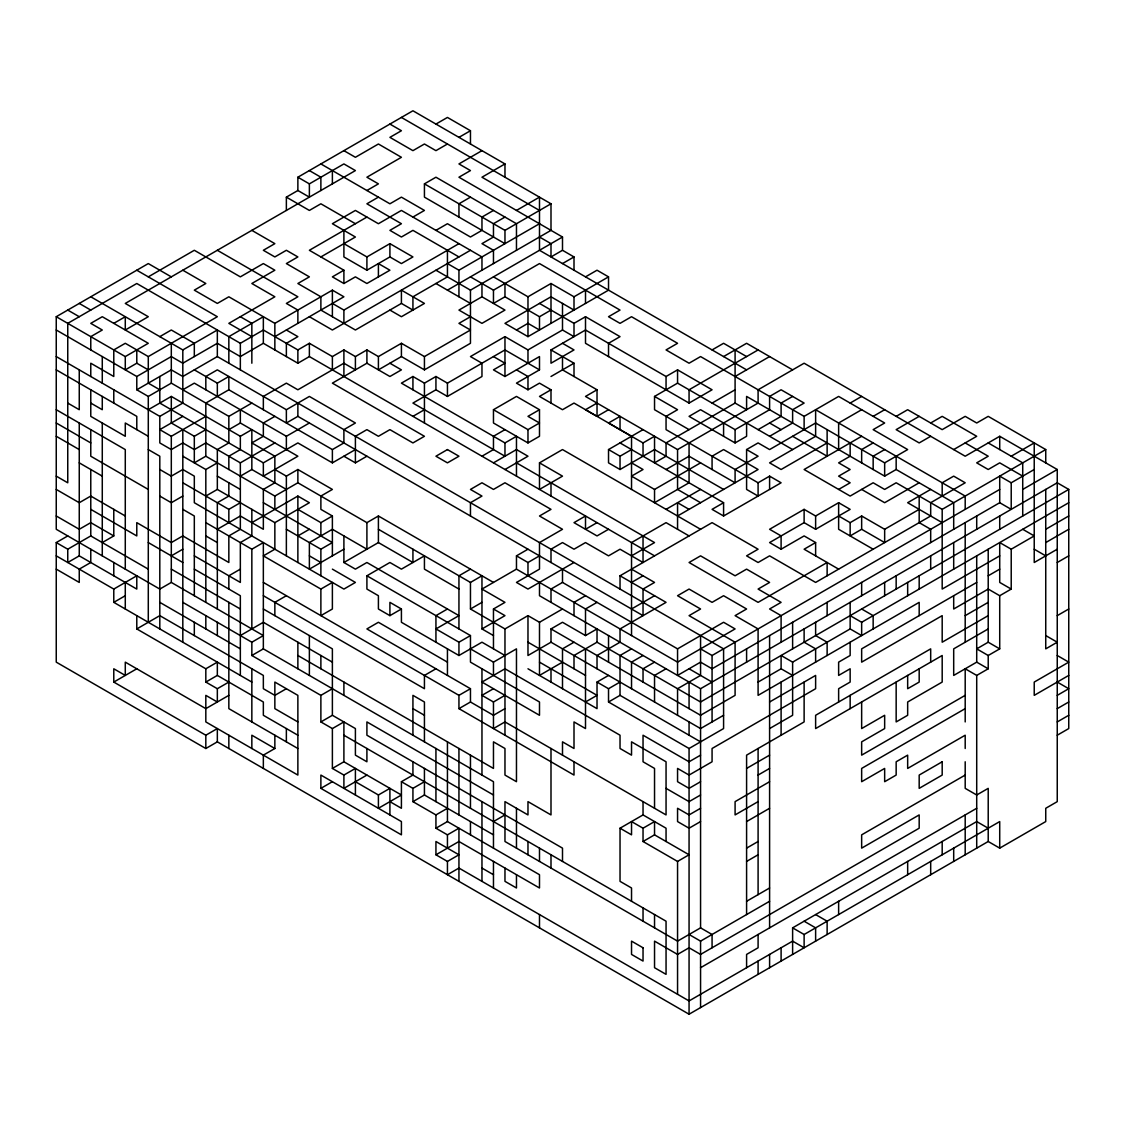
<?xml version="1.0" encoding="UTF-8"?>
<svg xmlns="http://www.w3.org/2000/svg" width="1125" height="1125" viewBox="0 0 1125 1125"><rect width="100%" height="100%" fill="white"/><g stroke="black" fill="none" stroke-linecap="round" stroke-linejoin="round"><path stroke-width="1.5" d="M182.812 602.353L251.845 642.22L263.348 635.569L171.309 582.427L159.806 589.078L56.25 529.284L56.25 316.716L148.289 263.573L171.309 276.863M113.78 323.353L125.283 316.716L125.283 330.005L148.289 316.716L125.283 303.427L355.402 170.578L343.898 163.927L309.375 183.867L309.375 197.142L297.872 190.505L297.872 177.216L412.931 110.784L504.97 163.927L504.97 177.216M148.289 276.863L194.316 250.284L240.342 276.863L263.348 263.573L274.852 270.211L251.845 283.5L274.852 296.789L228.839 323.353L251.845 336.642M286.369 210.431L286.369 197.142L297.872 190.505M435.938 124.073L447.441 117.436L470.461 130.725L470.461 144M366.905 190.505L378.408 183.867L366.905 177.216L401.414 157.289L378.408 144L355.402 157.289L343.898 150.652M447.441 144L435.938 150.652L424.434 144L412.931 150.652L389.911 137.363L401.414 130.725L389.911 124.073M458.944 137.363L470.461 130.725M378.408 197.142L366.905 203.794L401.414 223.72L389.911 230.358L401.414 237.009L412.931 230.358L458.944 256.936M56.25 316.716L125.283 356.569L148.289 343.294L102.277 316.716L90.773 323.353L102.277 330.005L90.773 336.642L90.773 349.931M159.806 336.642L171.309 330.005L194.316 343.294L194.316 356.569M366.905 217.069L309.375 250.284L343.898 270.211L343.898 283.5L355.402 276.863L366.905 283.5L389.911 270.211L378.408 263.573L378.408 276.863M424.434 183.867L504.97 230.358L504.97 243.647L424.434 197.142L424.434 183.867L435.938 177.216L516.473 223.72L516.473 250.284M481.964 150.652L458.944 163.927L470.461 170.578L458.944 177.216L562.5 237.009L562.5 250.284L574.003 256.936L574.003 270.211M148.289 369.858L136.786 363.22L125.283 369.858L125.283 356.569M90.773 376.495L90.773 363.22L113.78 376.495L113.78 349.931L125.283 343.294L148.289 356.569L217.336 316.716L136.786 270.211M320.878 256.936L355.402 237.009L332.381 223.72L355.402 210.431L378.408 223.72L401.414 210.431L481.964 256.936L481.964 270.211M56.25 330.005L136.786 376.495L171.309 356.569L182.812 363.22L217.336 343.294L240.342 356.569L263.348 343.294L297.872 363.22L309.375 356.569L654.539 555.848M90.773 296.789L182.812 349.931L217.336 330.005L217.336 356.569L182.812 376.495L171.309 369.858L136.786 389.784L136.786 376.495M412.931 217.069L424.434 210.431L401.414 197.142L389.911 203.794L320.878 163.927M504.97 163.927L481.964 177.216L539.494 210.431M343.898 270.211L332.381 276.863L343.898 283.5M343.898 243.647L366.905 256.936L389.911 243.647L412.931 256.936L401.414 263.573L389.911 256.936L389.911 243.647M470.461 197.142L458.944 203.794L458.944 217.069M136.786 389.784L148.289 396.436L171.309 383.147L228.839 416.362L251.845 403.073M56.25 476.142L67.753 482.794L67.753 323.353L136.786 283.5L240.342 343.294L263.348 330.005L297.872 349.931L309.375 343.294L332.381 356.569L343.898 349.931L355.402 356.569L366.905 349.931L378.408 356.569L401.414 343.294L424.434 356.569L470.461 330.005L458.944 323.353L470.461 316.716M182.812 270.211L205.819 283.5L194.316 290.152L217.336 303.427L228.839 296.789L274.852 323.353L332.381 290.152L343.898 296.789L274.852 336.642M343.898 230.358L343.898 256.936L366.905 270.211L389.911 256.936M435.938 230.358L447.441 223.72L470.461 237.009L481.964 230.358L481.964 217.069L493.467 210.431M148.289 409.711L171.309 396.436L240.342 436.289L251.845 429.637L251.845 469.505L286.369 489.431M182.812 389.784L194.316 383.147L286.369 436.289L309.375 423M56.25 356.569L159.806 416.362L182.812 403.073L182.812 349.931M194.316 369.858L217.336 383.147L228.839 376.495L228.839 389.784L332.381 449.578L343.898 442.927L343.898 429.637L355.402 423L309.375 396.436L286.369 409.711L217.336 369.858L205.819 376.495L205.819 389.784M332.381 303.427L343.898 310.078L458.944 243.647M504.97 217.069L493.467 223.72L493.467 237.009L481.964 243.647L493.467 250.284L493.467 263.573M516.473 210.431L539.494 197.142L539.494 250.284L746.592 369.858M182.812 416.362L159.806 429.637L171.309 436.289L205.819 416.362M228.839 389.784L205.819 403.073L205.819 456.216L274.852 496.069L297.872 482.78L366.905 522.647L378.408 515.995L493.467 582.427M470.461 250.284L332.381 330.005L309.375 316.716M504.97 230.358L550.997 203.794L550.997 230.358M447.441 250.284L447.441 276.863L412.931 296.789L412.931 310.078L401.414 303.427L355.402 330.005L320.878 310.078L320.878 296.789L297.872 283.5L309.375 276.863L286.369 263.573L297.872 256.936L286.369 250.284L274.852 256.936L263.348 250.284L274.852 243.647L251.845 230.358M447.441 263.573L458.944 270.211L539.494 223.72M171.309 396.436L171.309 423L194.316 436.289L205.819 429.637M447.441 290.152L550.997 230.358M228.839 429.637L240.342 423L297.872 456.216L263.348 476.142L263.348 462.853L297.872 442.927L332.381 462.853L355.402 449.578M435.938 270.211L470.461 290.152L562.5 237.009M608.527 409.711L597.023 416.362L597.023 389.784L585.506 396.436L677.559 449.564L758.095 403.073L758.095 389.784L804.122 363.22L965.194 456.216L999.717 436.289L1057.247 469.505L1057.247 801.647L1045.744 808.284L1045.744 821.573L999.717 848.138L988.214 841.5L689.062 1014.216L217.336 741.853L205.819 748.505L56.25 662.147L56.25 542.573L67.753 535.936M205.819 456.216L194.316 462.853L194.316 436.289M274.852 416.362L263.348 423L263.348 436.289L251.845 442.927L274.852 456.216L274.852 482.78L263.348 489.431L263.348 529.284L240.342 515.995L217.336 529.284M389.911 363.22L401.414 369.858L389.911 376.495L366.905 363.22L332.381 383.147L424.434 436.289L412.931 442.927L389.911 429.637L378.408 436.289L366.905 429.637L355.402 436.289L355.402 462.853L343.898 456.216M481.964 296.789L458.944 310.078L481.964 323.353L504.97 310.078L481.964 296.789L481.964 283.5M470.461 276.863L493.467 290.152L539.494 263.573L620.03 310.078L608.527 316.716L620.03 323.353L631.533 316.716L677.559 343.294L666.056 349.931L689.062 363.22L700.566 356.569L804.122 416.362L838.631 396.422L884.658 423L873.155 429.637L907.664 449.564L884.658 462.853L815.625 423L769.598 449.564L758.095 442.927L746.592 449.564L746.592 489.431L758.095 496.069L758.095 482.78L769.598 476.142L781.102 482.78L723.586 515.995L712.069 509.358L723.586 502.706L723.586 515.995M562.5 250.284L550.997 256.936L550.997 243.647L539.494 237.009M56.25 542.573L67.753 549.211L90.773 535.936L148.289 569.138M182.812 456.216L205.819 469.505L217.336 462.853M631.533 569.138L654.539 582.427L643.036 589.064L643.036 615.642L297.872 416.362L286.369 423L286.369 409.711M470.461 290.152L470.461 343.294L424.434 369.858L401.414 356.569L378.408 369.858L378.408 356.569M550.997 310.078L539.494 316.716L504.97 296.789L493.467 303.427L493.467 290.152M562.5 263.573L574.003 256.936M56.25 555.862L113.78 589.078L136.786 575.789L136.786 589.078L79.256 555.862L67.753 562.5L67.753 549.211M102.277 542.573L113.78 535.936L113.78 509.358M182.812 496.069L171.309 502.72L159.806 496.069M159.806 416.362L159.806 442.927L171.309 449.578L182.812 442.927L194.316 449.578L205.819 442.927L240.342 462.853L274.852 442.927M493.467 276.863L527.977 296.789L550.997 283.5L574.003 296.789L608.527 276.863L608.527 290.152L527.977 336.642L504.97 323.353L550.997 296.789L574.003 310.078L574.003 296.789M205.819 496.069L217.336 489.431L274.852 522.647L274.852 549.211L263.348 555.862L320.878 589.064L332.381 582.427L332.381 609.005L320.878 615.642L320.878 589.064M240.342 476.142L251.845 469.505M493.467 356.569L504.97 363.22L493.467 369.858L504.97 376.495L539.494 356.569L539.494 369.858L504.97 349.931L447.441 383.147L435.938 376.495L424.434 383.147L412.931 376.495L401.414 383.147L504.97 442.927L516.473 436.289L516.473 476.142M585.506 276.863L597.023 270.211L608.527 276.863M608.527 356.569L608.527 343.294L620.03 336.642L585.506 316.716L574.003 323.353L574.003 336.642L562.5 330.005L527.977 349.931L504.97 336.642L470.461 356.569L481.964 363.22L481.964 376.495L447.441 396.436L435.938 389.784L412.931 403.073L504.97 456.216L504.97 442.927M516.473 330.005L527.977 323.353L539.494 330.005L539.494 316.716M182.812 482.78L228.839 509.358L240.342 502.72M274.852 469.505L286.369 476.142L297.872 469.505L332.381 489.431L320.878 496.069L320.878 509.358L332.381 515.995L332.381 555.862M171.309 555.862L182.812 549.211M412.931 416.362L424.434 409.711M113.78 589.078L113.78 602.353L125.283 595.716M251.845 522.647L297.872 496.069L309.375 502.72L274.852 522.647M355.402 462.853L366.905 456.216M562.5 343.294L574.003 349.931L550.997 363.22L550.997 349.931L585.506 330.005L666.056 376.495L677.559 369.858L712.069 389.784L689.062 403.073L585.506 343.294L585.506 316.716M539.494 369.858L516.473 383.147L527.977 389.784L539.494 383.147L550.997 389.784L550.997 403.073M205.819 522.647L251.845 549.211L263.348 542.573L263.348 648.858L493.467 781.706L493.467 848.138M493.467 409.711L516.473 396.422L539.494 409.711L539.494 436.289L527.977 442.927L493.467 423L493.467 409.711L527.977 429.637L539.494 423L527.977 416.348L539.494 409.711M550.997 376.495L574.003 363.22L574.003 376.495M136.786 615.642L136.786 628.931L159.806 615.642L263.348 675.422L263.348 688.711L274.852 695.363L286.369 688.711M240.342 569.138L228.839 575.789L228.839 589.064M297.872 535.922L309.375 529.284M297.872 509.358L320.878 522.647L332.381 515.995M550.997 389.784L539.494 396.436L562.5 409.711L574.003 403.073L643.036 442.927L654.539 436.289L654.539 462.853L666.056 456.216L666.056 442.927L735.089 403.073L746.592 409.711L746.592 396.422L884.658 476.142L896.161 469.505L953.691 502.706L953.691 529.284M504.97 429.637L493.467 436.289L493.467 449.564L481.964 456.216M286.369 529.284L320.878 549.211L332.381 542.573L263.348 502.72M228.839 695.363L205.819 708.638L125.283 662.147L125.283 675.422L113.78 668.784L113.78 682.073L136.786 668.784M343.898 549.211L309.375 569.138L309.375 542.573L332.381 529.284L366.905 549.211L366.905 522.647M493.467 462.853L516.473 449.564L527.977 456.216L504.97 469.505M597.023 403.073L585.506 409.711L597.023 416.362M286.369 595.716L274.852 602.353L274.852 615.642M504.97 695.348L493.467 702L493.467 728.564L504.97 721.927L666.056 814.922L666.056 761.78L631.533 741.853L631.533 755.142L620.03 748.491L620.03 735.216L504.97 668.784L481.964 682.073L539.494 715.289L539.494 702L470.461 662.147L470.461 635.569L458.944 642.206L435.938 628.931L458.944 615.642L366.905 562.5L355.402 569.138L343.898 562.5L378.408 542.573L378.408 515.995M712.069 349.931L723.586 343.294L746.592 356.569M240.342 635.569L263.348 622.28L332.381 662.147M539.494 462.853L562.5 476.142L539.494 489.431L539.494 462.853L562.5 449.564L700.566 529.284M689.062 429.637L654.539 409.711L654.539 396.436L677.559 383.147L792.619 449.564M723.586 356.569L746.592 343.294L792.619 369.858M136.786 628.931L205.819 668.784L217.336 662.147L217.336 675.422L263.348 702L263.348 715.289L297.872 735.216M504.97 655.495L481.964 642.206L458.944 655.495L401.414 622.28L401.414 609.005L389.911 615.642L378.408 609.005L378.408 595.716L366.905 589.064L366.905 575.789L389.911 562.5L401.414 569.138L424.434 555.862L424.434 569.138L458.944 589.064M758.095 349.931L689.062 389.784L689.062 403.073M205.819 668.784L205.819 682.073L217.336 675.422M251.845 642.22L251.845 655.495L263.348 648.858M723.586 489.431L654.539 449.578L620.03 469.505L608.527 462.853L608.527 449.564L643.036 429.637M735.089 376.495L769.598 356.569M205.819 682.073L217.336 688.711L228.839 682.073M608.527 449.564L620.03 456.216L631.533 449.564M712.069 403.073L735.089 389.784M470.461 569.138L458.944 575.789L458.944 628.931M113.78 682.073L205.819 735.216L217.336 728.564L217.336 741.853M378.408 529.284L470.461 582.427L481.964 575.789L481.964 628.931L493.467 635.569M550.997 602.353L550.997 589.064L562.5 582.427L677.559 648.858L723.586 622.28L735.089 628.931L677.559 662.133L516.473 569.138L516.473 555.848L527.977 549.211M666.056 469.505L689.062 456.216L735.089 482.78L735.089 469.505L758.095 456.216L746.592 449.564M746.592 423L746.592 436.289L735.089 442.927L689.062 416.362L700.566 409.711L735.089 429.637L769.598 409.711L769.598 396.422L781.102 389.784L804.122 403.073L792.619 409.711L792.619 423L769.598 436.289M792.619 396.422L781.102 403.073L781.102 416.362L758.095 429.637M447.441 609.005L435.938 615.642L435.938 642.206M516.473 569.138L481.964 589.064L504.97 602.353L493.467 608.991L493.467 648.858M516.473 555.848L527.977 562.5L539.494 555.848M597.023 522.647L585.506 529.284L585.506 515.995L574.003 522.647L597.023 535.922L608.527 529.284M631.533 462.853L643.036 469.505L631.533 476.142L654.539 489.431L700.566 462.853M251.845 655.495L320.878 695.363L332.381 688.711M470.461 582.427L470.461 609.005L481.964 602.353M574.003 562.5L527.977 589.064L516.473 582.427L539.494 569.138L539.494 542.573L562.5 529.284L539.494 515.995L550.997 509.358L504.97 482.78L493.467 489.431L481.964 482.78L470.461 489.431L481.964 496.069L470.461 502.706L470.461 515.995M666.056 509.358L700.566 489.431M850.148 403.073L861.652 396.422M274.852 735.216L274.852 748.505L263.348 755.142L263.348 768.431M320.878 695.363L320.878 721.927L332.381 715.289L355.402 728.564L355.402 755.142L366.905 761.78L366.905 748.505M481.964 628.931L504.97 615.642L493.467 608.991M677.559 515.995L758.095 469.505L723.586 449.564L712.069 456.216L712.069 469.505M861.652 409.711L838.631 423L838.631 449.564M320.878 721.927L332.381 728.564L343.898 721.927L343.898 761.78L401.414 794.995L378.408 808.284L378.408 794.995L355.402 781.706M435.938 668.784L424.434 675.422L424.434 688.711L263.348 595.716M470.461 609.005L504.97 628.931L527.977 615.642L539.494 622.28L562.5 608.991M631.533 555.848L654.539 542.573L516.473 462.853M827.128 442.927L781.102 469.505L769.598 462.853L815.625 436.289L815.625 409.711L965.194 496.069L965.194 509.358M873.155 416.362L884.658 409.711M585.506 595.716L574.003 602.353L574.003 615.642M620.03 589.064L620.03 575.789L712.069 522.647L758.095 549.211L746.592 555.848L758.095 562.5L769.598 555.848L815.625 582.427L930.684 515.995L930.684 502.706L965.194 482.78L953.691 476.142L942.188 482.78L942.188 496.069M861.652 436.289L804.122 469.505L850.148 496.069L873.155 482.78L884.658 489.431L896.161 482.78L942.188 509.358L1045.744 449.564L1045.744 462.853M896.161 416.362L907.664 409.711L942.188 429.637L965.194 416.362L976.711 423L988.214 416.362L1045.744 449.564M493.467 675.422L493.467 662.147L516.473 648.858L516.473 781.706L504.97 775.069L504.97 748.491L493.467 741.853L493.467 768.431L297.872 655.495M527.977 615.642L527.977 655.495L550.997 642.206L550.997 628.931L562.5 622.28L585.506 635.569L597.023 628.931L597.023 642.206L700.566 702L1068.75 489.431L1068.75 728.564L1057.247 735.216M597.023 602.353L585.506 608.991L585.506 635.569M631.533 582.427L643.036 575.789M873.155 442.927L861.652 449.564L861.652 462.853M919.181 416.362L896.161 429.637L919.181 442.927L930.684 436.289M332.381 728.564L332.381 768.431L343.898 761.78M458.944 695.348L470.461 688.711L470.461 702L458.944 708.638L458.944 695.348L263.348 582.427M884.658 449.564L873.155 456.216L873.155 469.505M930.684 423L942.188 416.362L976.711 436.289L953.691 449.564M320.878 788.358L401.414 834.848L401.414 821.573L320.878 775.069L320.878 788.358L332.381 781.706M332.381 768.431L343.898 775.069L355.402 768.431L355.402 794.995M493.467 688.711L481.964 695.348L493.467 702M574.003 642.206L562.5 648.858L562.5 688.711M631.533 608.991L654.539 595.716M781.102 549.211L769.598 542.573L804.122 522.647L815.625 529.284L850.148 509.358L838.631 502.706L815.625 515.995L804.122 509.358L769.598 529.284L781.102 535.922L781.102 549.211L804.122 535.922L815.625 542.573L815.625 555.848M838.631 489.431L850.148 482.78L838.631 476.142L850.148 469.505L838.631 462.853L850.148 456.216L850.148 442.927M366.905 775.069L343.898 788.358L343.898 775.069M562.5 662.147L539.494 675.422L539.494 622.28M597.023 642.206L574.003 655.495L574.003 668.784M504.97 708.638L493.467 715.289L470.461 702M631.533 648.858L620.03 655.495L620.03 695.348L700.566 741.853M815.625 542.573L804.122 549.211L838.631 569.138M838.631 515.995L850.148 522.647L861.652 515.995L884.658 529.284L919.181 509.358M919.181 482.78L884.658 502.706L861.652 489.431M378.408 794.995L389.911 788.358L389.911 814.922M389.911 801.647L401.414 808.284L401.414 781.706L412.931 775.069L412.931 761.78M401.414 781.706L412.931 788.358L424.434 781.706M527.977 668.784L597.023 708.638L597.023 682.073L608.527 675.422M643.036 655.495L631.533 662.133L631.533 688.711M884.658 529.284L884.658 542.573L861.652 529.284L850.148 535.922L850.148 522.647M930.684 489.431L907.664 502.706L942.188 522.647M412.931 788.358L412.931 801.647L424.434 794.995L493.467 834.848M585.506 702L597.023 695.348L539.494 662.147M597.023 682.073L608.527 688.711L620.03 682.073M654.539 662.133L643.036 668.784L643.036 682.073M1011.22 456.216L1034.227 442.927L1034.227 562.5L1057.247 549.211M608.527 688.711L608.527 702L620.03 695.348M666.056 668.784L654.539 675.422L654.539 702M412.931 801.647L435.938 814.922L447.441 808.284M700.566 648.858L712.069 655.495L999.717 489.431M677.559 648.858L677.559 675.422L700.566 662.133L712.069 668.784L999.717 502.706L999.717 476.142L1011.22 482.78L1034.227 469.505M435.938 814.922L435.938 828.211L447.441 821.573L539.494 874.716L539.494 887.991L458.944 841.5L435.938 854.789L435.938 841.5L458.944 854.789L447.441 861.427L435.938 854.789M1022.723 489.431L1057.247 469.505M435.938 828.211L447.441 834.848L458.944 828.211L458.944 881.353M539.494 582.427L539.494 595.716L700.566 688.711L1057.247 482.78L1068.75 489.431M493.467 821.573L504.97 814.922M758.095 682.073L781.102 668.784L792.619 675.422M781.102 668.784L781.102 655.495L792.619 662.133L850.148 628.931L861.652 635.569L861.652 622.28L850.148 615.642M861.652 622.28L1068.75 502.72M723.586 715.275L700.566 728.564L550.997 642.206M999.717 555.862L942.188 589.064L942.188 509.358M1011.22 549.211L1011.22 589.064L999.717 582.427L999.717 542.573L1011.22 549.211L1034.227 535.922L1022.723 529.284M1045.744 529.284L1068.75 515.995M608.527 702L689.062 748.491L723.586 728.564L723.586 648.858L217.336 356.569M769.598 702L815.625 675.422L815.625 688.711L712.069 748.491L712.069 761.78L689.062 775.069L677.559 768.417L677.559 781.706L689.062 788.358L700.566 781.706M976.711 582.427L861.652 648.858L861.652 662.147L942.188 615.642L942.188 642.206L988.214 615.642M988.214 575.789L999.717 569.138M1045.744 542.573L1068.75 529.284M700.566 755.142L689.062 761.78L643.036 735.216L643.036 761.78L654.539 768.431L654.539 808.284M769.598 728.564L792.619 715.289L792.619 662.133M965.194 615.642L988.214 602.353M953.691 595.716L953.691 609.005L988.214 589.064L999.717 595.716L1011.22 589.064M1057.247 562.5L1068.75 555.862M631.533 901.28L631.533 887.991L620.03 881.353L620.03 828.211L643.036 814.922L666.056 828.211L666.056 841.5M643.036 828.211L654.539 821.573L654.539 834.848L689.062 854.775L677.559 861.427L643.036 841.5L643.036 828.211L631.533 821.573L631.533 834.848L620.03 828.211M700.566 794.995L689.062 801.633L666.056 788.358M746.592 768.431L769.598 755.142M988.214 628.931L953.691 648.858L953.691 675.422L976.711 662.147L988.214 668.784L988.214 655.495L999.717 648.858L999.717 595.716M643.036 841.5L654.539 834.848M700.566 808.284L689.062 814.922L677.559 808.284L677.559 821.573L689.062 828.211L700.566 821.573M758.095 775.069L769.598 768.431M999.717 648.858L988.214 642.206L976.711 648.858L988.214 655.495M769.598 781.706L735.089 801.633L735.089 814.922L758.095 801.633M1057.247 615.642L1068.75 609.005M965.194 721.927L965.194 668.784L976.711 675.422L988.214 668.784M746.592 821.573L769.598 808.284M965.194 695.348L861.652 755.142L861.652 741.853L884.658 728.564L884.658 715.289L861.652 728.564L861.652 702M965.194 708.638L861.652 768.431L861.652 781.706L884.658 768.431L884.658 781.706L896.161 775.069L896.161 761.78L907.664 755.142L907.664 768.431L965.194 735.216L965.194 748.505M746.592 848.138L758.095 841.5M746.592 861.427L758.095 854.775M1068.75 675.422L1034.227 695.348L1034.227 682.073L1068.75 662.147L1057.247 655.495M1057.247 695.363L1068.75 688.711L1057.247 682.073M1057.247 708.638L1068.75 702M712.069 947.784L712.069 934.495L700.566 927.858L677.559 941.133L504.97 841.5L504.97 801.633L527.977 814.922L527.977 801.633L550.997 814.922L550.997 748.491M746.592 901.28L769.598 887.991M965.194 775.069L861.652 834.848L861.652 848.138L919.181 814.922L919.181 828.211L700.566 954.422L689.062 947.784L677.559 954.422L654.539 941.133L654.539 967.711L666.056 974.348L666.056 921.206L343.898 735.216M1057.247 721.927L1068.75 715.289M689.062 934.495L700.566 941.133L769.598 901.28M700.566 967.711L976.711 808.284M792.619 954.422L792.619 927.858L976.711 821.573L988.214 828.211M792.619 927.858L804.122 934.495L999.717 821.573L999.717 848.138M988.214 442.927L1022.723 462.853L1022.723 515.995M401.414 117.436L550.997 203.794M965.194 442.927L988.214 456.216L976.711 462.853L988.214 469.505L999.717 462.853L1022.723 476.142M999.717 502.706L1011.22 509.358L1011.22 482.78M1034.227 549.211L1045.744 555.862M769.598 423L781.102 429.637M792.619 436.289L827.128 456.216L827.128 429.637M309.375 170.578L320.878 177.216L320.878 190.505M539.494 303.427L574.003 323.353M297.872 177.216L309.375 183.867M355.402 223.72L320.878 203.794L309.375 210.431L286.369 197.142M654.539 396.436L677.559 409.711L666.056 416.362L666.056 429.637L758.095 482.78M435.938 283.5L470.461 303.427M550.997 349.931L574.003 363.22M1045.744 635.569L1057.247 642.206L1045.744 648.858L1045.744 489.431M597.023 389.784L562.5 369.858L562.5 356.569M873.155 549.211L838.631 529.284L838.631 502.706M516.473 369.858L527.977 376.495L527.977 389.784M389.911 310.078L401.414 316.716L424.434 303.427L401.414 290.152L401.414 303.427M620.03 442.927L723.586 502.706M700.566 502.706L677.559 489.431L677.559 449.564M689.062 509.358L677.559 502.706L677.559 529.284M861.652 608.991L873.155 615.642L873.155 628.931M217.336 250.284L297.872 296.789L286.369 303.427L297.872 310.078L297.872 323.353M689.062 535.922L666.056 522.647L631.533 542.573L631.533 635.569M286.369 330.005L297.872 336.642L286.369 343.294L286.369 356.569M240.342 316.716L251.845 323.353L251.845 363.22M620.03 575.789L666.056 602.353L620.03 628.931L620.03 642.206L597.023 655.495L597.023 668.784M79.256 303.427L90.773 310.078M67.753 310.078L79.256 316.716M689.062 668.784L712.069 682.073M159.806 389.784L148.289 383.147L148.289 356.569M263.348 462.853L159.806 403.073L159.806 376.495M550.997 628.931L700.566 715.275L735.089 695.348L735.089 642.206L689.062 615.642L700.566 608.991L677.559 595.716L689.062 589.064L712.069 602.353L723.586 595.716L746.592 608.991L735.089 615.642L758.095 628.931L758.095 695.348L919.181 602.353L919.181 615.642M378.408 542.573L412.931 562.5L412.931 549.211M56.25 369.858L136.786 416.362L136.786 429.637M527.977 642.206L585.506 675.422M90.773 403.073L102.277 409.711L102.277 396.436M148.289 436.289L125.283 423L125.283 436.289L90.773 416.362L90.773 389.784M217.336 476.142L240.342 489.431M67.753 403.073L79.256 409.711L79.256 369.858M148.289 449.578L159.806 456.216L159.806 628.931M366.905 575.789L470.461 635.569M56.25 409.711L125.283 449.578L125.283 569.138M159.806 469.505L171.309 476.142L182.812 469.505L194.316 476.142L194.316 502.72L343.898 589.078L355.402 582.427L332.381 569.138M309.375 555.862L320.878 562.5M401.414 609.005L389.911 602.353L389.911 615.642M470.461 648.858L493.467 662.147M56.25 423L90.773 442.927M56.25 436.289L79.256 449.578M148.289 489.431L90.773 456.216L90.773 429.637M182.812 509.358L194.316 515.995L194.316 595.716M447.441 662.147L378.408 622.28L366.905 628.931L470.461 688.711M79.256 462.853L102.277 476.142M205.819 535.922L217.336 542.573M125.283 515.995L90.773 496.069L79.256 502.72L56.25 489.431M194.316 555.862L240.342 582.427L240.342 542.573L251.845 535.922L251.845 509.358M458.944 708.638L574.003 775.069L574.003 761.78M815.625 914.569L827.128 921.206L827.128 934.495M90.773 509.358L136.786 535.936L136.786 522.647L171.309 542.573L182.812 535.922L228.839 562.5L228.839 535.922L240.342 529.284L240.342 462.853M148.289 542.573L182.812 562.5M194.316 569.138L240.342 595.716L240.342 675.422M263.348 609.005L332.381 648.858L332.381 715.289M804.122 921.206L815.625 927.858L815.625 941.133M113.78 535.936L90.773 522.647L79.256 529.284L56.25 515.995M171.309 569.138L240.342 609.005M412.931 708.638L424.434 715.289M159.806 602.353L240.342 648.858M493.467 794.995L366.905 721.927L366.905 735.216L562.5 848.138L562.5 861.427M56.25 569.138L79.256 582.427L79.256 569.138L90.773 562.5L90.773 549.211M113.78 602.353L251.845 682.073M297.872 721.927L274.852 708.638L274.852 682.073L297.872 695.363L297.872 775.069L205.819 721.927L205.819 695.363L217.336 702L217.336 688.711M297.872 748.505L228.839 708.638L228.839 602.353M274.852 748.505L251.845 735.216L251.845 748.505M481.964 868.064L493.467 874.716M999.717 436.289L999.717 449.564M999.717 515.995L999.717 529.284M988.214 549.211L988.214 642.206M988.214 841.5L988.214 788.358L976.711 794.995L965.194 788.358L965.194 761.78M976.711 515.995L976.711 529.284M976.711 555.862L976.711 662.147M976.711 675.422L976.711 848.138M965.194 522.647L965.194 642.206M965.194 814.922L965.194 854.789M953.691 542.573L953.691 569.138M953.691 848.138L953.691 861.427M942.188 841.5L942.188 854.789M930.684 542.573L930.684 529.284L919.181 522.647L919.181 496.069M930.684 555.848L930.684 569.138M930.684 662.147L930.684 648.858L815.625 715.289L815.625 728.564L942.188 655.495L942.188 682.073L907.664 702L907.664 715.289L896.161 721.927L896.161 682.073M930.684 861.427L930.684 874.716M919.181 575.789L919.181 589.064M919.181 668.784L919.181 682.073L907.664 688.711L907.664 675.422M907.664 582.427L907.664 595.716M907.664 861.427L907.664 874.716M896.161 456.216L896.161 469.505M896.161 575.789L896.161 589.064M884.658 462.853L884.658 476.142M884.658 582.427L884.658 595.716M861.652 515.995L861.652 529.284M861.652 582.427L861.652 595.716M850.148 602.353L850.148 628.931M850.148 642.206L850.148 655.495L838.631 662.133L838.631 675.422L850.148 668.784L850.148 682.073L838.631 688.711L838.631 702M850.148 695.348L850.148 708.638M838.631 901.28L838.631 914.569M827.128 575.789L827.128 562.5L758.095 602.353L689.062 562.5L700.566 555.848L735.089 575.789L746.592 569.138L769.598 582.427L758.095 589.064L781.102 602.353L769.598 608.991L781.102 615.642L781.102 642.206M827.128 602.353L827.128 615.642M827.128 655.495L827.128 642.206L815.625 635.569L815.625 622.28M815.625 515.995L815.625 529.284M815.625 662.133L815.625 648.858L804.122 642.206L804.122 628.931M804.122 416.362L804.122 429.637M804.122 509.358L804.122 522.647M804.122 682.073L804.122 721.927L746.592 755.142L746.592 914.569M804.122 934.495L804.122 947.784L792.619 941.133L689.062 1000.927L458.944 868.064L447.441 874.716L447.441 861.427M792.619 622.28L792.619 648.858M781.102 682.073L781.102 735.216M781.102 947.784L781.102 961.073M769.598 476.142L769.598 489.431M769.598 635.569L769.598 927.858M769.598 954.422L769.598 967.711M758.095 748.491L758.095 894.642M758.095 934.495L758.095 947.784L746.592 954.422L746.592 967.711M758.095 961.073L758.095 974.348M746.592 648.858L746.592 662.133M735.089 349.931L735.089 403.073M735.089 429.637L735.089 442.927M723.586 423L723.586 436.289M712.069 655.495L712.069 721.927M700.566 635.569L700.566 675.422L677.559 688.711L677.559 715.275M700.566 688.711L700.566 927.858M700.566 941.133L700.566 1007.564M689.062 442.927L689.062 482.78L654.539 502.706L654.539 489.431M689.062 682.073L689.062 708.638M689.062 721.927L689.062 735.216M689.062 748.491L689.062 1014.216M677.559 369.858L677.559 383.147M677.559 861.427L677.559 994.275M666.056 376.495L666.056 389.784M654.539 914.569L654.539 927.858M643.036 442.927L643.036 456.216M643.036 535.922L643.036 562.5L620.03 549.211L608.527 555.848L585.506 542.573L574.003 549.211L562.5 542.573L550.997 549.211L550.997 562.5M643.036 801.633L643.036 814.922M643.036 907.917L643.036 921.206M631.533 489.431L631.533 436.289L608.527 423L620.03 416.362L620.03 429.637M620.03 456.216L620.03 469.505M608.527 635.569L608.527 662.133M585.506 290.152L585.506 303.427M585.506 648.858L585.506 728.564L574.003 721.927L574.003 748.491L562.5 741.853L562.5 755.142M562.5 303.427L562.5 330.005M562.5 569.138L562.5 582.427M550.997 283.5L550.997 323.353M550.997 482.78L550.997 496.069M550.997 668.784L550.997 682.073M550.997 854.789L550.997 868.064M539.494 848.138L539.494 861.427M539.494 914.569L539.494 927.858M527.977 296.789L527.977 336.642M527.977 349.931L527.977 363.22M527.977 429.637L527.977 442.927M527.977 562.5L527.977 575.789M527.977 841.5L527.977 854.789M516.473 808.284L516.473 848.138M516.473 874.716L516.473 887.991L504.97 881.353L504.97 868.064M504.97 283.5L504.97 296.789M504.97 336.642L504.97 376.495M504.97 628.931L504.97 735.216M493.467 861.427L493.467 887.991M481.964 668.784L481.964 775.069M481.964 801.647L481.964 881.353M470.461 755.142L470.461 808.284M470.461 821.573L470.461 834.848M458.944 270.211L458.944 296.789M458.944 642.206L458.944 655.495M458.944 748.491L458.944 814.922M447.441 383.147L447.441 396.436M447.441 648.858L447.441 675.422M447.441 741.853L447.441 821.573M447.441 834.848L447.441 848.138M435.938 376.495L435.938 389.784M435.938 748.491L435.938 801.647M424.434 356.569L424.434 369.858M424.434 383.147L424.434 423M424.434 741.853L424.434 702L412.931 695.348L412.931 735.216M424.434 768.431L424.434 794.995M412.931 376.495L412.931 389.784M401.414 343.294L401.414 356.569M366.905 256.936L366.905 270.211M366.905 349.931L366.905 363.22M355.402 356.569L355.402 369.858L343.898 363.22L297.872 389.784L286.369 383.147L263.348 396.436L263.348 409.711M343.898 310.078L343.898 323.353M343.898 349.931L343.898 376.495M343.898 535.922L343.898 562.5M343.898 682.073L343.898 695.363M332.381 170.578L332.381 183.867M332.381 290.152L332.381 316.716M332.381 356.569L332.381 369.858M332.381 449.578L332.381 462.853M320.878 522.647L320.878 535.922M320.878 549.211L320.878 575.789M320.878 655.495L320.878 668.784M309.375 343.294L309.375 356.569M309.375 635.569L309.375 675.422M297.872 349.931L297.872 363.22M297.872 403.073L297.872 416.362M297.872 469.505L297.872 482.78M297.872 496.069L297.872 562.5M297.872 642.22L297.872 668.784M286.369 436.289L286.369 449.578M286.369 476.142L286.369 555.862M286.369 728.564L286.369 741.853M274.852 323.353L274.852 349.931M274.852 496.069L274.852 509.358M263.348 343.294L263.348 316.716L228.839 336.642L228.839 363.22M251.845 549.211L251.845 628.931M251.845 668.784L251.845 721.927M240.342 343.294L240.342 369.858M240.342 409.711L240.342 423M240.342 436.289L240.342 449.578L228.839 456.216L228.839 469.505M228.839 416.362L228.839 442.927L217.336 449.578L217.336 489.431M228.839 482.78L228.839 496.069L217.336 502.72L217.336 609.005M228.839 509.358L228.839 522.647M228.839 735.216L228.839 748.505M217.336 383.147L217.336 396.436M217.336 622.28L217.336 635.569M205.819 469.505L205.819 602.353M205.819 615.642L205.819 628.931M205.819 735.216L205.819 748.505M194.316 622.28L194.316 635.569M182.812 429.637L182.812 642.22M171.309 343.294L171.309 383.147M171.309 436.289L171.309 582.427M148.289 396.436L148.289 622.28M136.786 349.931L136.786 363.22M125.283 582.427L125.283 609.005M113.78 389.784L113.78 403.073M113.78 562.5L113.78 575.789M102.277 356.569L102.277 383.147M102.277 423L102.277 555.862M90.773 469.505L90.773 535.936M79.256 423L79.256 555.862M447.441 449.578L435.938 456.216L447.441 462.853L458.944 456.216L447.441 449.578M942.188 761.78L919.181 775.069L919.181 788.358L942.188 775.069L942.188 761.78M643.036 947.784L631.533 941.133L631.533 954.422L643.036 961.073L643.036 947.784"/></g></svg>
